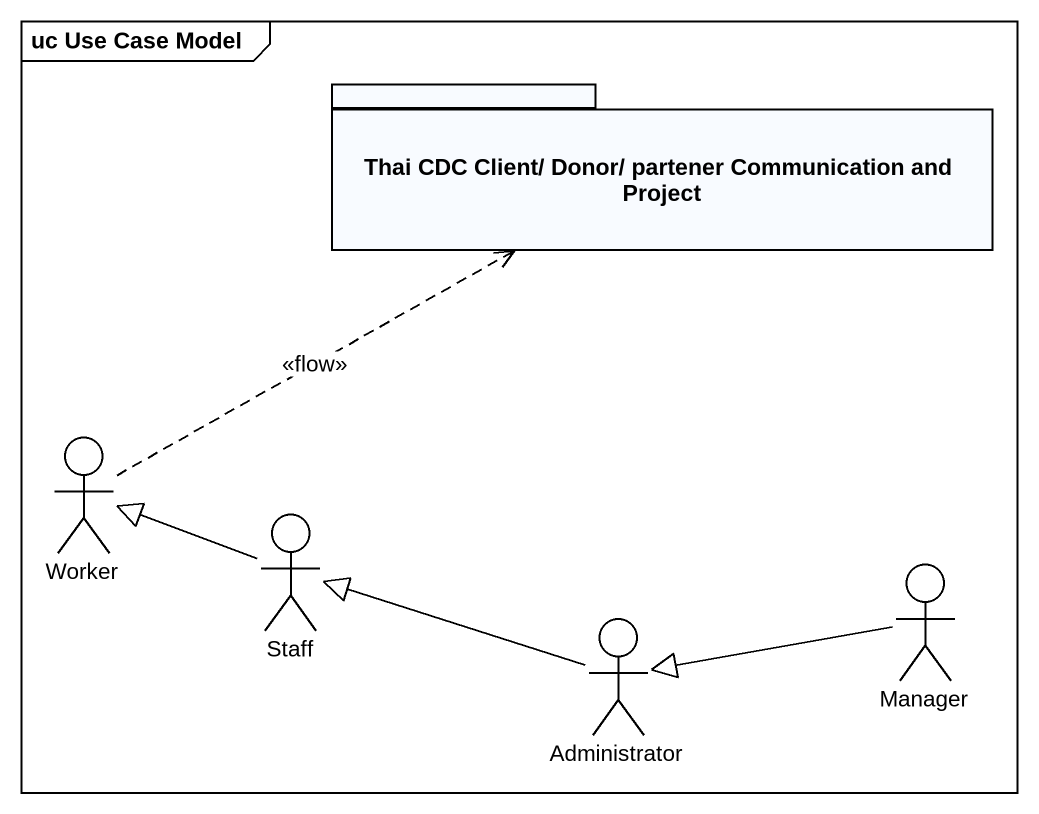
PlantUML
@startuml
mainframe uc Use Case Model
package "Thai CDC Client/ Donor/ partener Communication and Project" as Thai_CDC_Client_Donor {
}
actor Worker
actor Staff
actor Manager
actor Administrator
Worker .up.> Thai_CDC_Client_Donor : <<flow>>
Staff -left-|> Worker
Manager -left-|> Administrator
Administrator -left-|> Staff
@enduml
